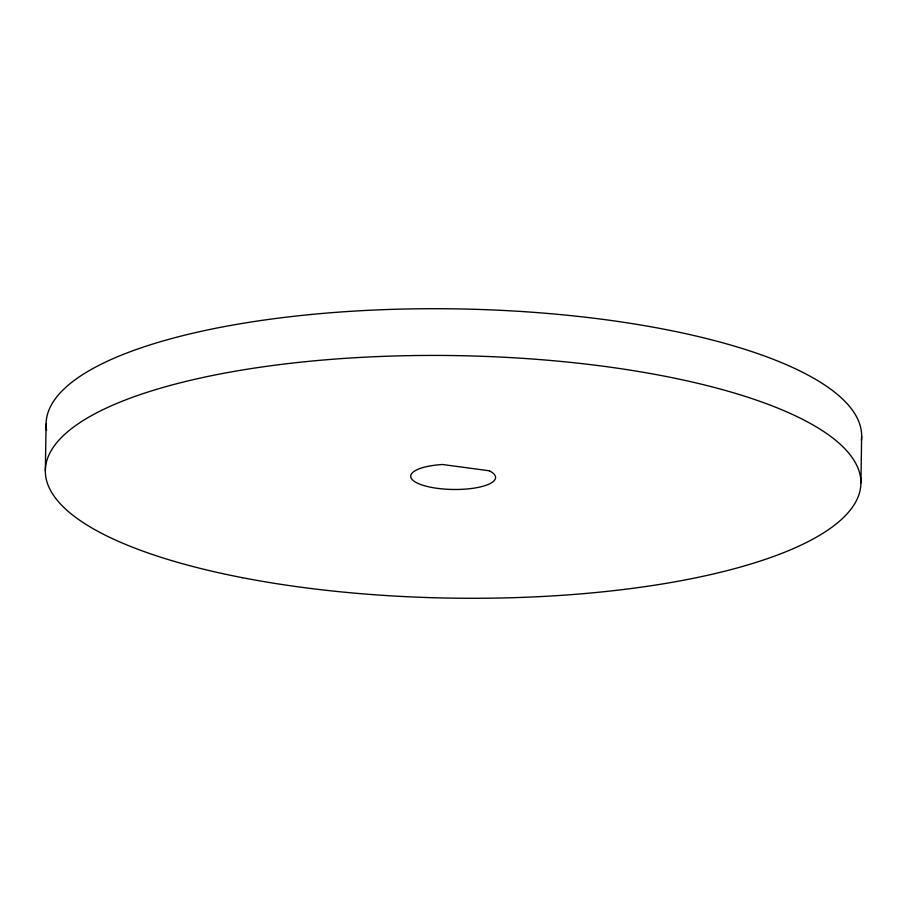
<?xml version="1.0" encoding="UTF-8"?>
<svg xmlns="http://www.w3.org/2000/svg" width="907" height="907" viewBox="0 0 907 907"><rect width="100%" height="100%" fill="white"/><g stroke="black" fill="none" stroke-linecap="round" stroke-linejoin="round"><path stroke-width="1.36" d="M45.35 470.812L46.087 424.091M860.913 482.909L861.65 436.188M46.608 430.44A407.833 121.277 0.9 0 1 451.028 308.811A407.833 121.277 0.9 0 1 861.378 440.428M489.281 470.778L442.491 464.497A42.414 12.607 0.9 0 0 413.331 480.642A42.414 12.607 0.9 0 0 471.64 488.476A42.414 12.607 0.9 0 0 489.281 470.778M242.498 577.702A407.833 121.277 0.9 0 0 860.845 485.03A407.833 121.277 0.9 0 0 256.069 367.845A407.833 121.277 0.9 0 0 242.498 577.702"/></g></svg>
